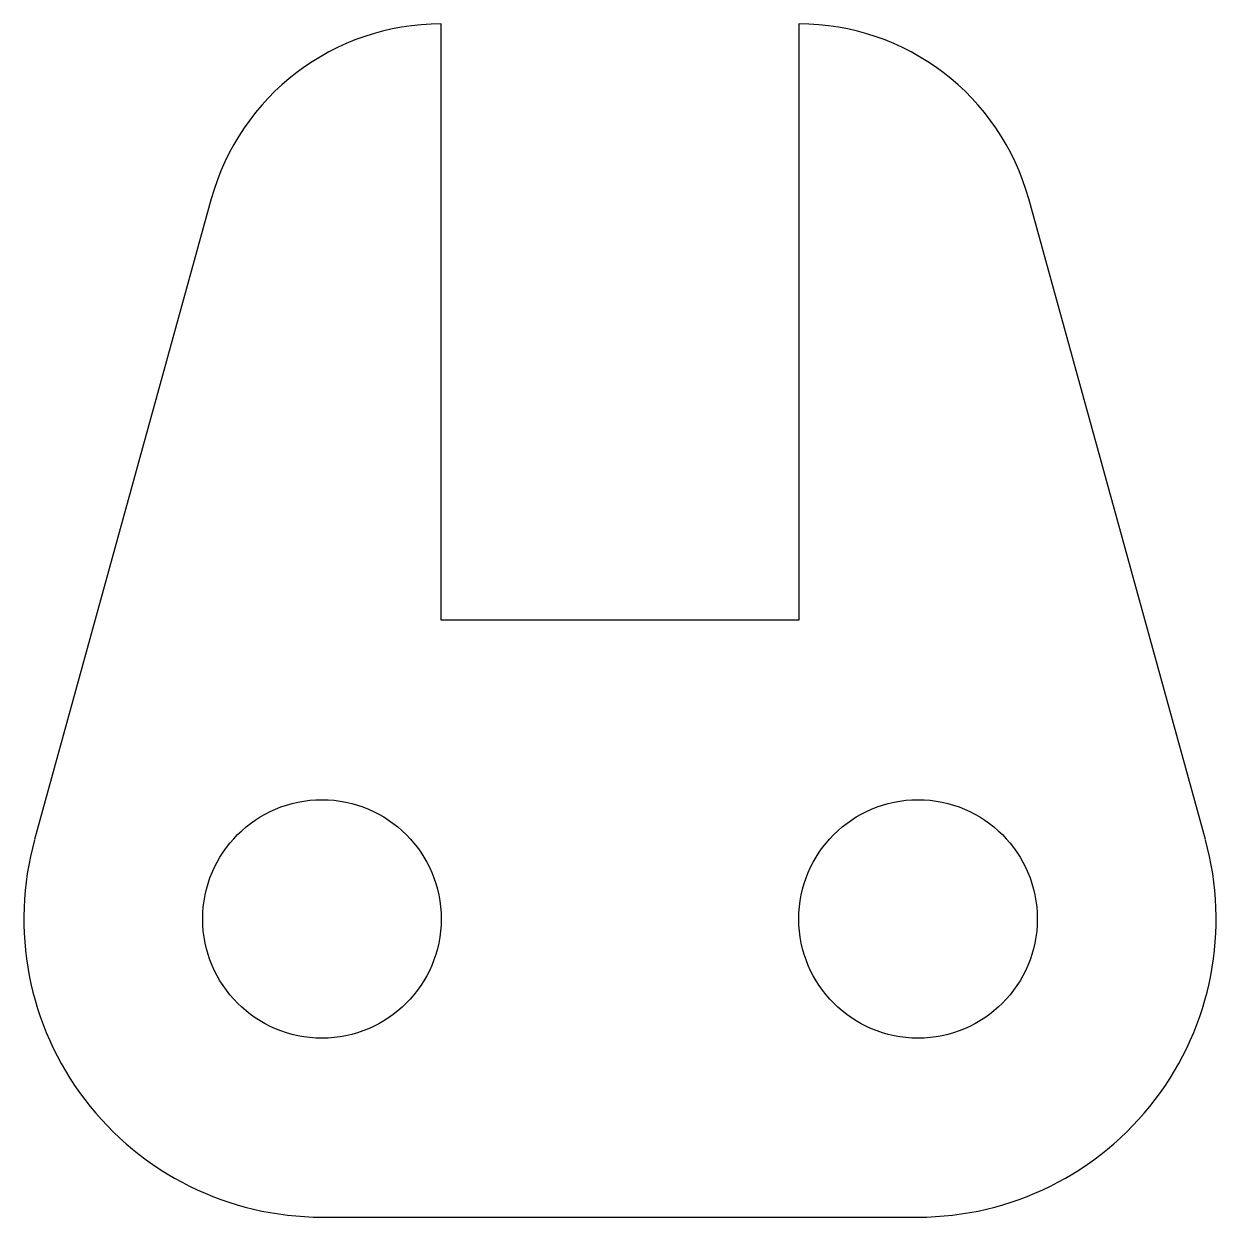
# Model space of a CAD drawing. Header units: millimetres. Extents: x -50 to 50, y 0 to 100.
import ezdxf

# ---------------------------------------------------------------- set-up
doc = ezdxf.new("R2010")
doc.units = ezdxf.units.MM

msp = doc.modelspace()

# ---------------------------------------------------------------- linework, layer by layer
at = {"color": 7, "linetype": 'Continuous', "lineweight": 25}
for p, q in [((-15, 50), (-15, 100)), ((15, 100), (15, 50)), ((-34.28, 85.32), (-49.1, 31.6)), ((49.1, 31.6), (34.28, 85.32)), ((15, 50), (-15, 50)), ((-25, -0.05), (25, -0.05))]:
    msp.add_line(p, q, dxfattribs=at)
for centre in [(-25, 24.95), (25, 24.95)]:
    msp.add_circle(centre, 10, dxfattribs=at)
for centre, radius, start, end in [((-15, 80), 20, 90, 164.5773), ((15, 80), 20, 15.4227, 90), ((-25, 24.95), 25, 164.5773, 270), ((25, 24.95), 25, 270, 15.4227)]:
    msp.add_arc(centre, radius, start, end, dxfattribs=at)

doc.saveas('drawing.dxf')
